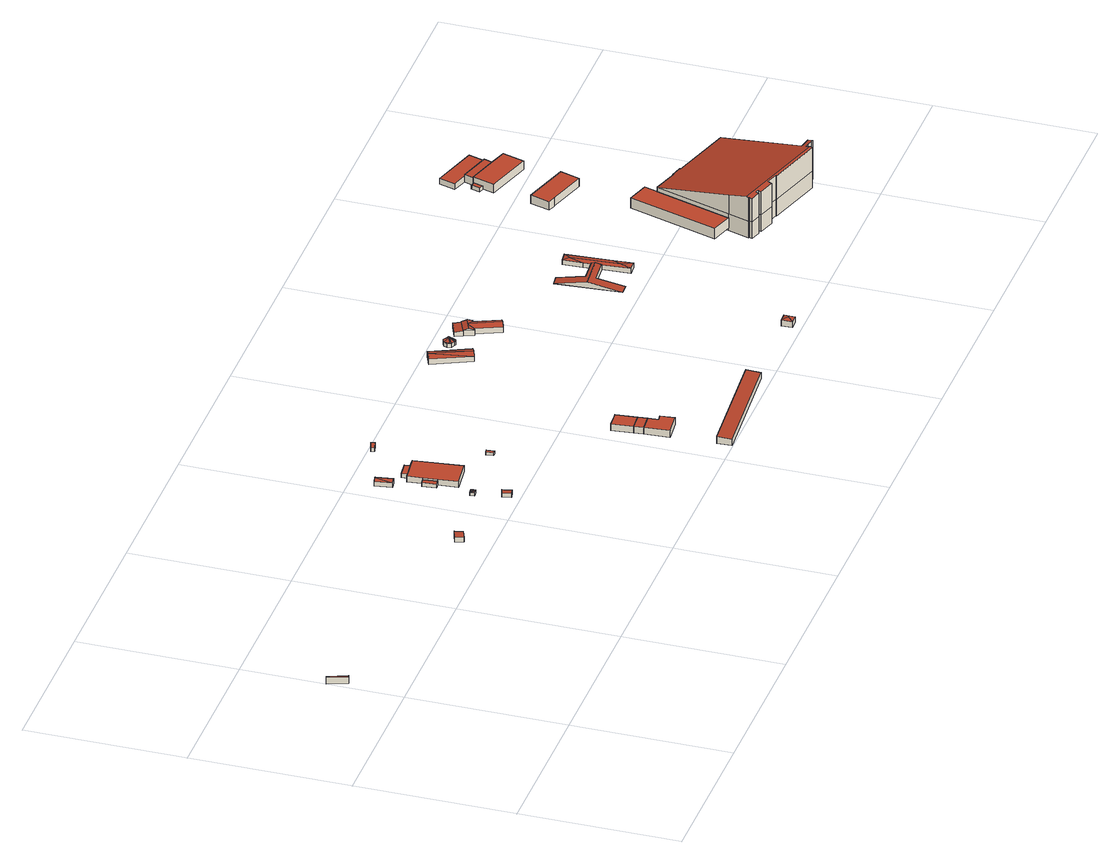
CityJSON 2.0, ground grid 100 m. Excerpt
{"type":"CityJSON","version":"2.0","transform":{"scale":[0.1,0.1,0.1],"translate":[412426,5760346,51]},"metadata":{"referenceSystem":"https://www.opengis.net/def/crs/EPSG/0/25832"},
"CityObjects":{
"building1":{"type":"Building","attributes":{"Gemeindeschluessel":"05515000","Geometrietyp2DReferenz":"3000","function":"51009_1610","roofType":"2100","measuredHeight":4.34},"geometry":[{"type":"Solid","lod":"2","boundaries":[[[[0,1,2,3]],[[4,5,1,0]],[[6,7,5,4]],[[3,2,7,6]],[[4,0,3,6]],[[1,5,7,2]]]],"semantics":{"surfaces":[{"type":"WallSurface"},{"type":"RoofSurface"},{"type":"GroundSurface"}],"values":[[0,0,0,0,1,2]]}}]},
"building2":{"type":"Building","attributes":{"Gemeindeschluessel":"05515000","Geometrietyp2DReferenz":"3000","function":"51009_1610","roofType":"2100","measuredHeight":3.38},"geometry":[{"type":"Solid","lod":"2","boundaries":[[[[8,9,10,11]],[[12,13,9,8]],[[14,15,13,12]],[[11,10,15,14]],[[12,8,11,14]],[[9,13,15,10]]]],"semantics":{"surfaces":[{"type":"WallSurface"},{"type":"RoofSurface"},{"type":"GroundSurface"}],"values":[[0,0,0,0,1,2]]}}]},
"building3":{"type":"Building","attributes":{"Gemeindeschluessel":"05515000","Geometrietyp2DReferenz":"3000","function":"31001_2700","roofType":"2100","measuredHeight":2.52},"geometry":[{"type":"Solid","lod":"2","boundaries":[[[[16,17,18,19]],[[20,21,17,16]],[[22,23,21,20]],[[19,18,23,22]],[[20,16,19,22]],[[17,21,23,18]]]],"semantics":{"surfaces":[{"type":"WallSurface"},{"type":"RoofSurface"},{"type":"GroundSurface"}],"values":[[0,0,0,0,1,2]]}}]},
"building4":{"type":"Building","attributes":{"Gemeindeschluessel":"05515000","Geometrietyp2DReferenz":"3000","function":"31001_2700","roofType":"3100","measuredHeight":2.45},"geometry":[{"type":"Solid","lod":"2","boundaries":[[[[24,25,26,27]],[[28,29,25,24]],[[30,31,29,28]],[[27,26,31,30]],[[24,32,28]],[[30,33,27]],[[33,32,24]],[[24,27,33]],[[30,28,32]],[[32,33,30]],[[25,29,31,26]]]],"semantics":{"surfaces":[{"type":"WallSurface"},{"type":"RoofSurface"},{"type":"GroundSurface"}],"values":[[0,0,0,0,0,0,1,1,1,1,2]]}}]},
"building5":{"type":"Building","attributes":{"Gemeindeschluessel":"05515000","Geometrietyp2DReferenz":"3000","function":"51009_1610","roofType":"2100","measuredHeight":2.85},"geometry":[{"type":"Solid","lod":"2","boundaries":[[[[34,35,36,37]],[[38,39,35,34]],[[40,41,39,38]],[[37,36,41,40]],[[38,34,37,40]],[[35,39,41,36]]]],"semantics":{"surfaces":[{"type":"WallSurface"},{"type":"RoofSurface"},{"type":"GroundSurface"}],"values":[[0,0,0,0,1,2]]}}]},
"building6":{"type":"Building","attributes":{"Gemeindeschluessel":"05515000","Geometrietyp2DReferenz":"3000","function":"31001_2000","roofType":"3100","measuredHeight":4.22},"geometry":[{"type":"Solid","lod":"2","boundaries":[[[[42,43,44,45]],[[46,47,43,42]],[[48,49,47,46]],[[45,44,49,48]],[[42,50,46]],[[48,51,45]],[[50,42,45]],[[45,51,50]],[[46,50,51]],[[51,48,46]],[[43,47,49,44]]]],"semantics":{"surfaces":[{"type":"WallSurface"},{"type":"RoofSurface"},{"type":"GroundSurface"}],"values":[[0,0,0,0,0,0,1,1,1,1,2]]}}]},
"building7":{"type":"Building","attributes":{"Gemeindeschluessel":"05515000","Geometrietyp2DReferenz":"3000","function":"31001_3060"},"address":[{"country":"Germany","locality":"Münster","thoroughfareNumber":"198","thoroughfareName":"Kötterstraße"}],"children":["building7-1","building7-2"]},
"building7-1":{"type":"BuildingPart","attributes":{"roofType":"1000","measuredHeight":2.9},"parents":["building7"],"geometry":[{"type":"Solid","lod":"2","boundaries":[[[[52,53,54,55]],[[56,57,53,52]],[[55,54,58,59]],[[56,52,55,59]],[[53,57,58,54]],[[57,56,59,58]]]],"semantics":{"surfaces":[{"type":"WallSurface"},{"type":"RoofSurface"},{"type":"GroundSurface"},{"type":"ClosureSurface"}],"values":[[0,0,0,1,2,3]]}}]},
"building7-2":{"type":"BuildingPart","attributes":{"roofType":"1000","measuredHeight":4.04},"parents":["building7"],"geometry":[{"type":"Solid","lod":"2","boundaries":[[[[60,36,61,62]],[[63,41,36,60]],[[64,65,41,63]],[[66,58,65,64]],[[59,58,66]],[[57,56,67]],[[68,69,57,67]],[[70,71,69,68]],[[62,61,71,70]],[[68,67,66,64,63,60,62,70]],[[36,41,65,58,57,69,71,61]],[[59,66,67,56]],[[57,58,59,56]]]],"semantics":{"surfaces":[{"type":"WallSurface"},{"type":"RoofSurface"},{"type":"GroundSurface"},{"type":"ClosureSurface"}],"values":[[0,0,0,0,0,0,0,0,0,1,2,0,3]]}}]},
"building8":{"type":"Building","attributes":{"Gemeindeschluessel":"05515000","Geometrietyp2DReferenz":"3000","function":"31001_2000","roofType":"1000","measuredHeight":1.97},"geometry":[{"type":"Solid","lod":"2","boundaries":[[[[72,73,74,75]],[[76,77,73,72]],[[78,79,77,76]],[[75,74,79,78]],[[76,72,75,78]],[[73,77,79,74]]]],"semantics":{"surfaces":[{"type":"WallSurface"},{"type":"RoofSurface"},{"type":"GroundSurface"}],"values":[[0,0,0,0,1,2]]}}]},
"building9":{"type":"Building","attributes":{"Gemeindeschluessel":"05515000","Geometrietyp2DReferenz":"3000","function":"31001_2700","roofType":"1000","measuredHeight":2.54},"geometry":[{"type":"Solid","lod":"2","boundaries":[[[[80,81,82,83]],[[84,85,81,80]],[[86,87,85,84]],[[83,82,87,86]],[[84,80,83,86]],[[81,85,87,82]]]],"semantics":{"surfaces":[{"type":"WallSurface"},{"type":"RoofSurface"},{"type":"GroundSurface"}],"values":[[0,0,0,0,1,2]]}}]},
"building10":{"type":"Building","attributes":{"Gemeindeschluessel":"05515000","Geometrietyp2DReferenz":"3000","function":"31001_2000"},"children":["building10-1","building10-2","building10-3"]},
"building10-1":{"type":"BuildingPart","attributes":{"roofType":"1000","measuredHeight":4.61},"parents":["building10"],"geometry":[{"type":"Solid","lod":"2","boundaries":[[[[88,89,90,91,92]],[[93,94,95,96,97]],[[97,88,92,93]],[[90,95,94,91]],[[89,88,97,96]],[[95,90,89,96]],[[91,94,93,92]]]],"semantics":{"surfaces":[{"type":"WallSurface"},{"type":"RoofSurface"},{"type":"GroundSurface"},{"type":"ClosureSurface"}],"values":[[0,0,1,2,0,3,3]]}}]},
"building10-2":{"type":"BuildingPart","attributes":{"roofType":"1000","measuredHeight":4.6},"parents":["building10"],"geometry":[{"type":"Solid","lod":"2","boundaries":[[[[92,91,98,99]],[[100,101,94,93]],[[102,103,101,100]],[[104,105,103,102]],[[99,98,105,104]],[[102,100,93,92,99,104]],[[91,94,101,103,105,98]],[[91,92,93,94]]]],"semantics":{"surfaces":[{"type":"WallSurface"},{"type":"RoofSurface"},{"type":"GroundSurface"},{"type":"ClosureSurface"}],"values":[[0,0,0,0,0,1,2,3]]}}]},
"building10-3":{"type":"BuildingPart","attributes":{"roofType":"1000","measuredHeight":4.48},"parents":["building10"],"geometry":[{"type":"Solid","lod":"2","boundaries":[[[[106,107,108,109]],[[110,111,107,106]],[[96,95,111,110]],[[109,108,90,89]],[[96,110,106,109,89]],[[107,111,95,90,108]],[[95,96,89,90]]]],"semantics":{"surfaces":[{"type":"WallSurface"},{"type":"RoofSurface"},{"type":"GroundSurface"},{"type":"ClosureSurface"}],"values":[[0,0,0,0,1,2,3]]}}]},
"building11":{"type":"Building","attributes":{"Gemeindeschluessel":"05515000","Geometrietyp2DReferenz":"3000","function":"31001_2460","roofType":"2100","measuredHeight":4.84},"geometry":[{"type":"Solid","lod":"2","boundaries":[[[[112,113,114,115]],[[116,117,113,112]],[[118,119,117,116]],[[115,114,119,118]],[[116,112,115,118]],[[113,117,119,114]]]],"semantics":{"surfaces":[{"type":"WallSurface"},{"type":"RoofSurface"},{"type":"GroundSurface"}],"values":[[0,0,0,0,1,2]]}}]},
"building12":{"type":"Building","attributes":{"Gemeindeschluessel":"05515000","Geometrietyp2DReferenz":"3000","function":"31001_1100","roofType":"3100","measuredHeight":4.68},"address":[{"country":"Germany","locality":"Münster","thoroughfareNumber":"200","thoroughfareName":"Kötterstraße"}],"geometry":[{"type":"Solid","lod":"2","boundaries":[[[[120,121,122,123]],[[124,125,121,120]],[[126,127,125,124]],[[123,122,127,126]],[[120,128,124]],[[126,129,123]],[[128,120,123]],[[123,129,128]],[[124,128,129]],[[129,126,124]],[[121,125,127,122]]]],"semantics":{"surfaces":[{"type":"WallSurface"},{"type":"RoofSurface"},{"type":"GroundSurface"}],"values":[[0,0,0,0,0,0,1,1,1,1,2]]}}]},
"building13":{"type":"Building","attributes":{"Gemeindeschluessel":"05515000","Geometrietyp2DReferenz":"3000","function":"51009_1610","roofType":"5000","measuredHeight":4.79},"geometry":[{"type":"Solid","lod":"2","boundaries":[[[[130,131,132,133]],[[134,135,131,130]],[[136,137,135,134]],[[138,139,137,136]],[[140,141,139,138]],[[142,143,141,140]],[[144,145,143,142]],[[146,147,145,144]],[[148,149,147,146]],[[133,132,149,148]],[[150,151,134]],[[150,134,130]],[[130,152,150]],[[138,136,151]],[[153,140,138]],[[153,138,151]],[[151,150,153]],[[142,153,150]],[[144,142,150]],[[146,144,150]],[[150,154,146]],[[150,152,133]],[[154,150,133]],[[133,148,154]],[[133,152,130]],[[146,154,148]],[[134,151,136]],[[140,153,142]],[[131,135,137,139,141,143,145,147,149,132]]]],"semantics":{"surfaces":[{"type":"WallSurface"},{"type":"RoofSurface"},{"type":"GroundSurface"}],"values":[[0,0,0,0,0,0,0,0,0,0,1,1,1,1,1,1,1,1,1,1,1,1,1,1,0,0,0,0,2]]}}]},
"building14":{"type":"Building","attributes":{"name":"Bundesanstalt Technisches Hilfswerk","Gemeindeschluessel":"05515000","Geometrietyp2DReferenz":"3000","function":"31001_3070","roofType":"2100","measuredHeight":3.41},"geometry":[{"type":"Solid","lod":"2","boundaries":[[[[155,156,157,158]],[[159,160,156,155]],[[161,162,160,159]],[[158,157,162,161]],[[159,155,158,161]],[[156,160,162,157]]]],"semantics":{"surfaces":[{"type":"WallSurface"},{"type":"RoofSurface"},{"type":"GroundSurface"}],"values":[[0,0,0,0,1,2]]}}]},
"building15":{"type":"Building","attributes":{"Gemeindeschluessel":"05515000","Geometrietyp2DReferenz":"3000","function":"31001_1100","roofType":"5000","measuredHeight":5},"geometry":[{"type":"Solid","lod":"2","boundaries":[[[[163,156,160,164]],[[165,166,156,163]],[[167,168,166,165]],[[169,170,168,167]],[[171,172,170,169]],[[173,174,172,171]],[[175,176,174,173]],[[164,160,176,175]],[[177,175,173,178]],[[179,178,173,171,180]],[[171,169,180]],[[179,180,169,167,181]],[[181,167,165,182]],[[165,163,182]],[[178,179,181,182,163,164,177]],[[164,175,177]],[[156,166,168,170,172,174,176,160]]]],"semantics":{"surfaces":[{"type":"WallSurface"},{"type":"RoofSurface"},{"type":"GroundSurface"}],"values":[[0,0,0,0,0,0,0,0,1,1,0,1,1,0,1,0,2]]}}]},
"building16":{"type":"Building","attributes":{"Gemeindeschluessel":"05515000","Geometrietyp2DReferenz":"3000","function":"31001_2000","roofType":"3200","measuredHeight":5.08},"geometry":[{"type":"Solid","lod":"2","boundaries":[[[[183,184,185,186]],[[187,188,184,183]],[[189,190,188,187]],[[186,185,190,189]],[[183,191,187]],[[189,192,186]],[[186,192,191,183]],[[187,191,192,189]],[[184,188,190,185]]]],"semantics":{"surfaces":[{"type":"WallSurface"},{"type":"RoofSurface"},{"type":"GroundSurface"}],"values":[[0,0,0,0,1,1,1,1,2]]}}]},
"building17":{"type":"Building","attributes":{"Gemeindeschluessel":"05515000","Geometrietyp2DReferenz":"3000","function":"31001_1100","roofType":"5000","measuredHeight":4.33},"geometry":[{"type":"Solid","lod":"2","boundaries":[[[[193,194,195,196]],[[197,198,194,193]],[[199,200,198,197]],[[201,202,200,199]],[[203,204,202,201]],[[205,206,204,203]],[[207,208,206,205]],[[196,195,208,207]],[[209,196,207,205,203,210]],[[193,209,210,201,199,197]],[[196,209,193]],[[201,210,203]],[[194,198,200,202,204,206,208,195]]]],"semantics":{"surfaces":[{"type":"WallSurface"},{"type":"RoofSurface"},{"type":"GroundSurface"}],"values":[[0,0,0,0,0,0,0,0,1,1,0,0,2]]}}]},
"building18":{"type":"Building","attributes":{"Gemeindeschluessel":"05515000","Geometrietyp2DReferenz":"3000","function":"31001_1100","roofType":"3200","measuredHeight":3.94},"geometry":[{"type":"Solid","lod":"2","boundaries":[[[[211,212,213,214]],[[215,216,212,211]],[[217,218,216,215]],[[219,220,218,217]],[[221,222,220,219]],[[223,224,222,221]],[[225,226,224,223]],[[214,213,226,225]],[[215,227,217]],[[225,228,214]],[[211,227,215]],[[214,228,227,211]],[[221,219,217,227,228,223]],[[223,228,225]],[[212,216,218,220,222,224,226,213]]]],"semantics":{"surfaces":[{"type":"WallSurface"},{"type":"RoofSurface"},{"type":"GroundSurface"}],"values":[[0,0,0,0,0,0,0,0,1,1,1,1,1,1,2]]}}]},
"building19":{"type":"Building","attributes":{"Gemeindeschluessel":"05570044","Geometrietyp2DReferenz":"3000","function":"31001_2460","roofType":"1000","measuredHeight":6.96},"geometry":[{"type":"Solid","lod":"2","boundaries":[[[[229,230,231,232]],[[233,234,230,229]],[[235,236,234,233]],[[237,238,236,235]],[[239,240,238,237]],[[232,231,240,239]],[[237,235,233,229,232,239]],[[230,234,236,238,240,231]]]],"semantics":{"surfaces":[{"type":"WallSurface"},{"type":"RoofSurface"},{"type":"GroundSurface"}],"values":[[0,0,0,0,0,0,1,2]]}}]},
"building20":{"type":"Building","attributes":{"Gemeindeschluessel":"05570044","Geometrietyp2DReferenz":"3000","function":"31001_2400","roofType":"1000","measuredHeight":5.7},"geometry":[{"type":"Solid","lod":"2","boundaries":[[[[241,242,243,244]],[[245,246,242,241]],[[247,248,246,245]],[[249,250,248,247]],[[251,252,250,249]],[[244,243,252,251]],[[249,247,245,241,244,251]],[[242,246,248,250,252,243]]]],"semantics":{"surfaces":[{"type":"WallSurface"},{"type":"RoofSurface"},{"type":"GroundSurface"}],"values":[[0,0,0,0,0,0,1,2]]}}]},
"building21":{"type":"Building","attributes":{"Gemeindeschluessel":"05570044","Geometrietyp2DReferenz":"3000","function":"31001_3072","roofType":"5000","measuredHeight":27.75},"geometry":[{"type":"Solid","lod":"2","boundaries":[[[[253,254,255,256]],[[257,258,254,253]],[[259,260,258,257]],[[261,262,260,259]],[[263,264,262,261]],[[265,266,264,263]],[[267,268,266,265]],[[269,270,268,267]],[[271,272,270,269]],[[273,274,272,271]],[[275,276,274,273]],[[277,278,276,275]],[[279,280,278,277]],[[281,282,280,279]],[[283,284,282,281]],[[285,286,284,283]],[[287,288,286,285]],[[289,290,288,287]],[[291,292,290,289]],[[293,294,292,291]],[[295,296,294,293]],[[297,298,299,300,301,302,303,304,305,306,307,308,309,310]],[[311,312,313,314,315,316,317,318,319,305,304,320,321,322,323,324,325,326]],[[325,324,259,257]],[[326,325,257,253]],[[324,323,261,259]],[[323,322,263,261]],[[322,321,265,263]],[[321,320,267,265]],[[320,304,303,269,267]],[[319,318,295,293]],[[306,305,319,293,291]],[[318,317,327,295]],[[317,316,328,327]],[[316,315,328]],[[313,312,329,330]],[[313,330,314]],[[312,311,256,329]],[[311,326,253,256]],[[309,308,287,285]],[[310,309,285,283]],[[308,307,289,287]],[[307,306,291,289]],[[303,302,271,269]],[[302,301,273,271]],[[301,300,275,273]],[[300,299,277,275]],[[299,298,279,277]],[[298,297,281,279]],[[297,310,283,281]],[[331,332,333,334,335,336,255,254,258,260,262,264,266,268,270,272,274,276,278,280,282,284,286,288,290,292,294,296]],[[327,331,296,295]],[[328,332,331,327]],[[315,333,332,328]],[[314,334,333,315]],[[330,335,334,314]],[[329,336,335,330]],[[256,255,336,329]]]],"semantics":{"surfaces":[{"type":"WallSurface"},{"type":"RoofSurface"},{"type":"GroundSurface"}],"values":[[0,0,0,0,0,0,0,0,0,0,0,0,0,0,0,0,0,0,0,0,0,1,1,0,0,0,0,0,0,0,0,0,0,0,0,0,0,0,0,0,0,0,0,0,0,0,0,0,0,0,2,0,0,0,0,0,0,0]]}}]},
"building22":{"type":"Building","attributes":{"Gemeindeschluessel":"05570044","Geometrietyp2DReferenz":"3000","function":"31001_2460","roofType":"1000","measuredHeight":2.62},"geometry":[{"type":"Solid","lod":"2","boundaries":[[[[337,338,339,340]],[[341,342,338,337]],[[343,344,342,341]],[[340,339,344,343]],[[341,337,340,343]],[[338,342,344,339]]]],"semantics":{"surfaces":[{"type":"WallSurface"},{"type":"RoofSurface"},{"type":"GroundSurface"}],"values":[[0,0,0,0,1,2]]}}]},
"building23":{"type":"Building","attributes":{"Gemeindeschluessel":"05570044","Geometrietyp2DReferenz":"3000","function":"31001_2400","roofType":"1000","measuredHeight":5.75},"geometry":[{"type":"Solid","lod":"2","boundaries":[[[[345,346,347,348]],[[349,350,346,345]],[[351,352,350,349]],[[353,354,352,351]],[[348,347,354,353]],[[351,349,345,348,353]],[[346,350,352,354,347]]]],"semantics":{"surfaces":[{"type":"WallSurface"},{"type":"RoofSurface"},{"type":"GroundSurface"}],"values":[[0,0,0,0,0,1,2]]}}]},
"building24":{"type":"Building","attributes":{"Gemeindeschluessel":"05570044","Geometrietyp2DReferenz":"3000","function":"31001_9998","roofType":"1000","measuredHeight":4.92},"geometry":[{"type":"Solid","lod":"2","boundaries":[[[[355,356,346,357]],[[358,359,356,355]],[[360,350,359,358]],[[357,346,350,360]],[[358,355,357,360]],[[356,359,350,346]]]],"semantics":{"surfaces":[{"type":"WallSurface"},{"type":"RoofSurface"},{"type":"GroundSurface"}],"values":[[0,0,0,0,1,2]]}}]},
"building25":{"type":"Building","attributes":{"Gemeindeschluessel":"05570044","Geometrietyp2DReferenz":"3000","function":"31001_9998","roofType":"1000","measuredHeight":3.84},"geometry":[{"type":"Solid","lod":"2","boundaries":[[[[361,362,363,364]],[[365,366,362,361]],[[367,359,366,365]],[[368,356,359,367]],[[364,363,356,368]],[[367,365,361,364,368]],[[362,366,359,356,363]]]],"semantics":{"surfaces":[{"type":"WallSurface"},{"type":"RoofSurface"},{"type":"GroundSurface"}],"values":[[0,0,0,0,0,1,2]]}}]}
},
"vertices":[
[54,1351,53],[54,1351,9],[82,1361,9],[82,1361,42],[9,1474,53],[9,1474,9],[36,1484,42],[36,1484,9],
[1759,1194,44],[1759,1194,14],[1741,1244,14],[1741,1244,48],[1699,1172,44],[1699,1172,14],[1681,1222,48],[1681,1222,14],
[2262,1120,41],[2262,1120,18],[2221,1109,18],[2221,1109,43],[2275,1061,41],[2275,1061,18],[2233,1052,43],[2233,1052,18],
[2213,1292,38],[2213,1292,17],[2179,1289,17],[2179,1289,38],[2215,1263,38],[2215,1263,17],[2182,1260,38],[2182,1260,17],[2214,1277,42],[2180,1274,42],
[2202,1495,42],[2202,1495,16],[2233,1499,16],[2233,1499,44],[2193,1585,42],[2193,1585,16],[2222,1588,44],[2222,1588,16],
[2182,1750,44],[2182,1750,14],[2167,1858,14],[2167,1858,44],[2133,1742,44],[2133,1742,14],[2117,1850,44],[2117,1850,14],[2157,1746,56],[2142,1854,56],
[2338,1736,45],[2338,1736,16],[2247,1725,16],[2247,1725,45],[2343,1697,45],[2343,1697,16],[2252,1686,16],[2252,1686,45],
[2233,1499,56],[2247,1378,16],[2247,1378,56],[2222,1588,56],[2211,1681,56],[2211,1681,16],[2252,1686,56],[2343,1697,56],[2383,1701,56],[2383,1701,16],[2419,1398,56],[2419,1398,16],
[2647,1337,37],[2647,1337,17],[2626,1333,17],[2626,1333,37],[2653,1287,37],[2653,1287,17],[2632,1285,37],[2632,1285,17],
[2518,1995,41],[2518,1995,15],[2462,1980,15],[2462,1980,41],[2524,1972,41],[2524,1972,15],[2469,1957,41],[2469,1957,15],
[3109,588,62],[3109,588,61],[3109,588,16],[3115,528,16],[3115,528,62],[3218,536,62],[3218,536,16],[3212,594,16],[3212,594,61],[3212,594,62],
[3130,372,16],[3130,372,62],[3224,472,62],[3224,472,16],[3264,477,62],[3264,477,16],[3272,385,62],[3272,385,16],
[3180,729,61],[3180,729,16],[3096,722,16],[3096,722,61],[3199,731,61],[3199,731,16],
[3144,95,67],[3144,95,18],[3151,1,18],[3151,1,59],[3881,151,67],[3881,151,18],[3888,58,59],[3888,58,18],
[3645,1732,50],[3645,1732,15],[3538,1975,15],[3538,1975,50],[3567,1698,50],[3567,1698,15],[3461,1941,50],[3461,1941,15],[3606,1715,62],[3500,1958,62],
[3698,1929,42],[3698,1929,16],[3673,1918,16],[3673,1918,42],[3723,1919,42],[3723,1919,16],[3734,1894,42],[3734,1894,16],[3724,1870,42],[3724,1870,16],[3723,1864,42],[3723,1864,16],[3704,1855,42],[3704,1855,16],[3699,1859,42],[3699,1859,16],[3674,1869,42],[3674,1869,16],[3663,1893,42],[3663,1893,16],[3699,1894,64],[3729,1906,50],[3686,1924,50],[3713,1859,45],[3669,1880,48],
[3901,1882,50],[3901,1882,16],[3881,1930,16],[3881,1930,44],[3810,1842,50],[3810,1842,16],[3789,1890,44],[3789,1890,16],
[3901,1882,54],[3810,1842,54],[3927,1822,54],[3927,1822,16],[3919,1818,54],[3919,1818,16],[3986,1664,54],[3986,1664,16],[3915,1633,54],[3915,1633,16],[3848,1787,54],[3848,1787,16],[3836,1782,54],[3836,1782,16],[3823,1812,64],[3865,1830,64],[3873,1827,66],[3950,1648,66],[3876,1835,64],[3914,1852,64],
[4466,50,58],[4466,50,18],[4523,52,18],[4523,52,58],[4464,120,58],[4464,120,18],[4520,121,58],[4520,121,18],[4492,86,69],[4502,86,69],
[4728,1291,54],[4728,1291,18],[4723,1353,18],[4723,1353,57],[4581,1280,54],[4581,1280,18],[4595,1105,20],[4595,1105,18],[4531,1101,20],[4531,1101,18],[4498,1512,23],[4498,1512,18],[4562,1518,23],[4562,1518,18],[4576,1341,57],[4576,1341,18],[4725,1330,61],[4514,1313,61],
[4796,1244,51],[4796,1244,19],[4774,1533,19],[4774,1533,51],[4805,1123,51],[4805,1123,19],[4741,1118,51],[4741,1118,19],[4728,1291,51],[4728,1291,19],[4723,1353,50],[4723,1353,19],[4719,1402,50],[4719,1402,19],[4710,1527,51],[4710,1527,19],[4760,1184,59],[4737,1489,59],
[5228,765,97],[5228,765,27],[5363,723,27],[5363,723,97],[5400,1328,97],[5400,1328,27],[5537,1286,97],[5537,1286,27],[5512,1201,97],[5512,1201,27],[5509,1202,97],[5509,1202,27],
[5235,1770,85],[5235,1770,28],[5283,1755,28],[5283,1755,85],[5272,1893,85],[5272,1893,28],[5565,1804,85],[5565,1804,28],[5528,1682,85],[5528,1682,28],[5283,1756,85],[5283,1756,28],
[5986,533,125],[5986,533,12],[6131,1012,12],[6131,1012,125],[5966,468,125],[5966,468,12],[6038,454,125],[6038,454,12],[6032,424,125],[6032,424,12],[6018,426,125],[6018,426,12],[5978,434,125],[5978,434,12],[5957,438,125],[5957,438,12],[5945,398,125],[5945,398,12],[5595,504,125],[5595,504,12],[5596,508,125],[5596,508,12],[5519,532,125],[5519,532,12],[5511,508,125],[5511,508,12],[5408,540,125],[5408,540,12],[5414,559,125],[5414,559,12],[5392,566,125],[5392,566,12],[5386,546,125],[5386,546,12],[5321,566,125],[5321,566,12],[5327,585,125],[5327,585,12],[5321,587,125],[5321,587,12],[5363,723,125],[5363,723,12],[5509,1202,125],[5509,1202,12],[5414,559,287],[5408,540,284],[5511,508,284],[5519,532,288],[5596,508,288],[5595,504,287],[5945,398,287],[5949,411,290],[5325,600,290],[5321,587,287],[5327,585,287],[5321,566,284],[5386,546,284],[5392,566,287],[6131,1012,127],[6130,1013,127],[5740,1132,127],[5742,1138,125],[5671,1159,125],[5669,1153,127],[5512,1201,127],[5509,1202,127],[5363,723,256],[5957,438,282],[5978,434,282],[6018,426,281],[6032,424,280],[6038,454,272],[5966,468,274],[5986,533,256],[5512,1201,125],[5669,1153,125],[6130,1013,125],[5740,1132,125],[5512,1201,12],[5669,1153,12],[5671,1159,12],[5742,1138,12],[5740,1132,12],[6130,1013,12],
[5350,2261,51],[5350,2261,25],[5322,2270,25],[5322,2270,51],[5334,2206,51],[5334,2206,25],[5305,2214,51],[5305,2214,25],
[5362,2272,83],[5362,2272,25],[5320,2134,25],[5320,2134,83],[5558,2212,83],[5558,2212,25],[5654,2182,83],[5654,2182,25],[5613,2045,83],[5613,2045,25],
[5383,2331,74],[5383,2331,25],[5362,2272,74],[5577,2272,74],[5577,2272,25],[5558,2212,74],
[5317,2462,64],[5317,2462,25],[5286,2361,25],[5286,2361,64],[5607,2374,64],[5607,2374,25],[5577,2272,64],[5383,2331,64]
]}
